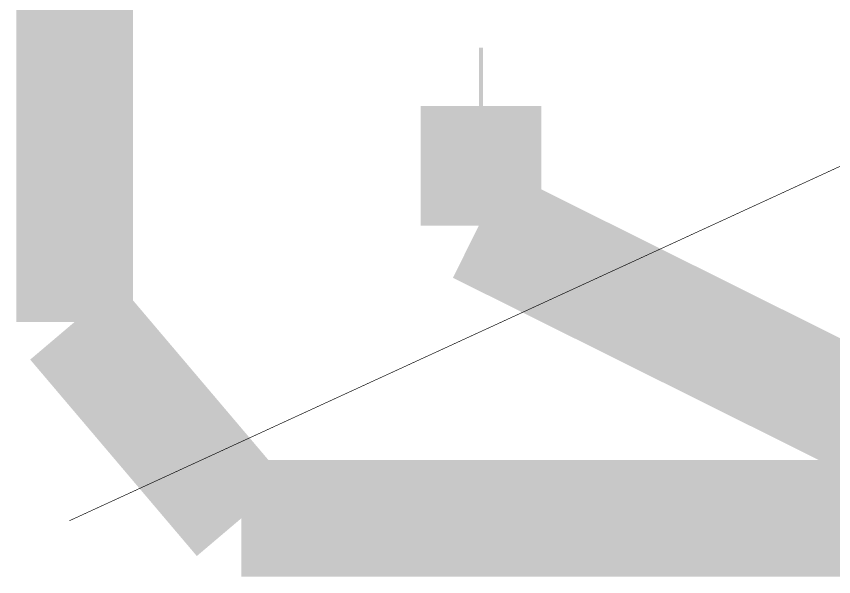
# Model space of a CAD drawing. Extents: x -0.03 to 1.01, y -0.03 to 0.51.
# Drawn here: x -0.0252 to 0.3629, y -0.0265 to 0.2396 of the extents above; entities that cross this region are included whole.
import ezdxf

# ---------------------------------------------------------------- set-up
doc = ezdxf.new("R2010")
doc.units = 0
doc.linetypes.add('1', pattern=[0.074717, 0.037358, -0.037358])
doc.layers.get('0').update_dxf_attribs({"linetype": 'CONTINUOUS'})
doc.layers.add('외형선(ISO)', color=7, linetype='CONTINUOUS')

msp = doc.modelspace()

# ---------------------------------------------------------------- linework, layer by layer
at = {"color": 7, "linetype": '1', "const_width": 0.000293}
msp.add_lwpolyline([(0, 0), (0.98425, 0.45276)], dxfattribs=at)
msp.add_lwpolyline([(0, 0), (0.98425, 0.45276)], dxfattribs=at)
at = {"layer": '외형선(ISO)', "color": 7, "const_width": 0.05542}
for points in [[(0.00256, 0.09447), (0.00256, 0.45158)], [(0.19447, 0.197), (0.19447, 0.14021)], [(0.19643, 0.197), (0.19447, 0.197)], [(0.19643, 0.14021), (0.19643, 0.197)], [(0.19447, 0.14021), (0.47352, 0.00118)], [(0.47548, 0.00118), (0.19643, 0.14021)], [(0.08167, 0.00118), (0.00256, 0.09447)], [(0.47352, 0.00118), (0.08167, 0.00118)]]:
    msp.add_lwpolyline(points, dxfattribs=at)

doc.saveas('drawing.dxf')
